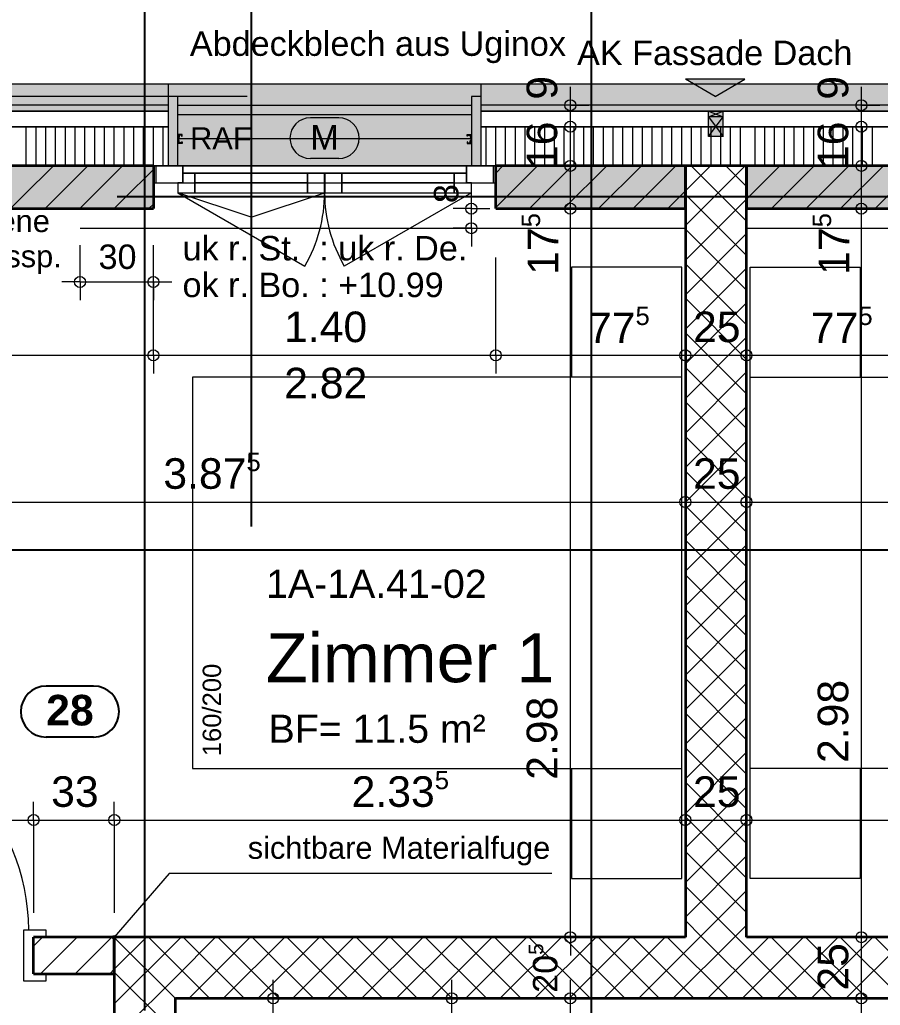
# Model space of a CAD drawing. Header units: metres. Extents: x 0.003 to 0.843, y 0.003 to 0.597.
# Drawn here: x 0.4214 to 0.4918, y 0.4143 to 0.495 of the extents above; entities that cross this region are included whole.
import ezdxf

# ---------------------------------------------------------------- set-up
doc = ezdxf.new("R2010")
doc.units = ezdxf.units.M
for name, pattern in [('AUSGEZOGEN', [0]), ('LINIE_17', [0.0005, 0, -0.0005]), ('LINIE_23', [0.0079, 0.004, -0.0013, 0, -0.0013, 0, -0.0013]), ('PHANTOM', [63.5, 31.75, -6.35, 6.35, -6.35, 6.35, -6.35]), ('PUNKT', [6.35, 0, -6.35]), ('RAND', [44.45, 12.7, -6.35, 12.7, -6.35, 0, -6.35]), ('STRICHPUNKT', [25.4, 12.7, -6.35, 0, -6.35]), ('VERDECKT', [9.525, 6.35, -3.175])]:
    doc.linetypes.add(name, pattern=pattern)
for name, color, linetype, lineweight in [('Allgemein', 7, 'AUSGEZOGEN', 18), ('Bauachsen grob', 7, 'RAND', 13), ('Daemmung', 7, 'AUSGEZOGEN', 18), ('Detailmasse', 7, 'AUSGEZOGEN', 13), ('Elektro Text', 2, 'AUSGEZOGEN', 18), ('Fenster', 7, 'AUSGEZOGEN', 18), ('Fuellflaeche tragende Wände MW', 7, 'AUSGEZOGEN', 13), ('Holz Fassadenverkleidung', 7, 'AUSGEZOGEN', 18), ('Holz Unterkonstruktion', 7, 'AUSGEZOGEN', 25), ('Holzgelaender', 7, 'AUSGEZOGEN', 25), ('Konstruktion oben', 7, 'VERDECKT', 13), ('Oeffnungsrichtung Fenster', 7, 'AUSGEZOGEN', 13), ('Raumbezeichnung', 7, 'AUSGEZOGEN', 18), ('Rolladen', 7, 'AUSGEZOGEN', 13), ('Schnittbegrenzung', 7, 'AUSGEZOGEN', 13), ('Spengler', 7, 'AUSGEZOGEN', 18), ('Text Koten', 7, 'AUSGEZOGEN', 25), ('Text Werkplan Ausfuehrung', 7, 'AUSGEZOGEN', 25), ('Tuerzarge', 7, 'AUSGEZOGEN', 13), ('Unterkonstruktion', 7, 'AUSGEZOGEN', 18), ('Vermassung Decke', 180, 'VERDECKT', 25), ('Vorhangbrett', 7, 'AUSGEZOGEN', 13), ('Wand Beton bewehrt', 7, 'AUSGEZOGEN', 35), ('Wand Mauerwerk tragend', 7, 'AUSGEZOGEN', 35), ('Werkplan- Ausfuehrungsmasse', 7, 'AUSGEZOGEN', 13)]:
    doc.layers.add(name, color=color, linetype=linetype, lineweight=lineweight)
doc.layers.add('Moebel', color=7, linetype='AUSGEZOGEN', lineweight=13, true_color=0xababab)
doc.styles.add('ARIAL', font='ARIAL.TTF')

msp = doc.modelspace()

# ---------------------------------------------------------------- hatches: boundary and pattern name
at = {"layer": 'Allgemein', "linetype": 'AUSGEZOGEN', "lineweight": 13}
for points in [[(0.43356, 0.486197), (0.43356, 0.482997), (0.43436, 0.482997), (0.43436, 0.486197), (0.43436, 0.486997), (0.43436, 0.487477), (0.43436, 0.487957), (0.43436, 0.488677), (0.43356, 0.488677), (0.43356, 0.487957), (0.43356, 0.487477), (0.43356, 0.486997)], [(0.45836, 0.486197), (0.45836, 0.482997), (0.45916, 0.482997), (0.45916, 0.486197), (0.45916, 0.486997), (0.45916, 0.487477), (0.45916, 0.487957), (0.45916, 0.488677), (0.45836, 0.488677), (0.45836, 0.487957), (0.45836, 0.487477), (0.45836, 0.486997)]]:
    msp.add_hatch(color=32, dxfattribs=at).paths.add_polyline_path(points)
h = msp.add_hatch(color=32, dxfattribs=at)
h.paths.add_polyline_path([(0.37316, 0.487477), (0.43356, 0.487477), (0.43356, 0.487957), (0.37316, 0.487957)])
h.paths.add_polyline_path([(0.31788, 0.487477), (0.34756, 0.487477), (0.34756, 0.487957), (0.31788, 0.487957)])
h.paths.add_polyline_path([(0.45916, 0.487477), (0.48086, 0.487477), (0.48086, 0.487957), (0.45916, 0.487957)])
h = msp.add_hatch(color=32, dxfattribs=at)
h.paths.add_polyline_path([(0.52316, 0.487477), (0.58356, 0.487477), (0.58356, 0.487957), (0.52316, 0.487957)])
h.paths.add_polyline_path([(0.48086, 0.487957), (0.48086, 0.487477), (0.49756, 0.487477), (0.49756, 0.487957)])
h.paths.add_polyline_path([(0.60916, 0.487477), (0.63932, 0.487477), (0.63932, 0.487957), (0.60916, 0.487957)])
at = {"layer": 'Fuellflaeche tragende Wände MW', "linetype": 'AUSGEZOGEN', "lineweight": 13, "true_color": 0xffe0e0}
for points in [[(0.37436, 0.482997), (0.37436, 0.479497), (0.43236, 0.479497), (0.43236, 0.482997)], [(0.46036, 0.482997), (0.46036, 0.479497), (0.47586, 0.479497), (0.47586, 0.482997)], [(0.48086, 0.479497), (0.49636, 0.479497), (0.49636, 0.482997), (0.48086, 0.482997)]]:
    msp.add_hatch(color=254, dxfattribs=at).paths.add_polyline_path(points)
at = {"layer": 'Holz Unterkonstruktion', "linetype": 'AUSGEZOGEN', "lineweight": 13}
for points in [[(0.47776, 0.486997), (0.47896, 0.486997), (0.47896, 0.487477), (0.47776, 0.487477)], [(0.47776, 0.485397), (0.47896, 0.485397), (0.47896, 0.486997), (0.47776, 0.486997)]]:
    msp.add_hatch(color=32, dxfattribs=at).paths.add_polyline_path(points)
at = {"layer": 'Holzgelaender', "linetype": 'AUSGEZOGEN', "lineweight": 13, "true_color": 0xf1f1f1}
msp.add_hatch(color=7, dxfattribs=at).paths.add_polyline_path([(0.43436, 0.487157), (0.45836, 0.487157), (0.45836, 0.487957), (0.43436, 0.487957)])
at = {"layer": 'Spengler', "linetype": 'AUSGEZOGEN', "lineweight": 13, "true_color": 0xfafafa}
for points in [[(0.43356, 0.489677), (0.37316, 0.489677), (0.37316, 0.487957), (0.43356, 0.487957)], [(0.45916, 0.489677), (0.43356, 0.489677), (0.43356, 0.488677), (0.43436, 0.488677), (0.43436, 0.482997), (0.45836, 0.482997), (0.45836, 0.488677), (0.45916, 0.488677)], [(0.49756, 0.489677), (0.45916, 0.489677), (0.45916, 0.487957), (0.49756, 0.487957)]]:
    msp.add_hatch(color=7, dxfattribs=at).paths.add_polyline_path(points)
at = {"layer": 'Text Werkplan Ausfuehrung', "linetype": 'AUSGEZOGEN', "lineweight": 13}
for points in [[(0.478305, 0.488677), (0.48073, 0.490077), (0.475881, 0.490077)], [(0.429273, 0.419799), (0.429046, 0.419995), (0.429013, 0.419925)], [(0.429273, 0.419799), (0.429013, 0.419925), (0.429209, 0.419756)], [(0.429209, 0.419756), (0.429013, 0.419925), (0.429019, 0.419849)], [(0.429209, 0.419756), (0.429019, 0.419849), (0.429132, 0.419751)], [(0.429132, 0.419751), (0.429019, 0.419849), (0.429062, 0.419784)], [(0.429307, 0.41987), (0.429111, 0.420038), (0.429046, 0.419995)], [(0.429307, 0.41987), (0.429046, 0.419995), (0.429273, 0.419799)], [(0.429301, 0.419946), (0.429188, 0.420044), (0.429111, 0.420038)], [(0.429301, 0.419946), (0.429111, 0.420038), (0.429307, 0.41987)], [(0.429188, 0.420044), (0.429301, 0.419946), (0.429258, 0.420011)]]:
    msp.add_hatch(color=7, dxfattribs=at).paths.add_polyline_path(points)

# ---------------------------------------------------------------- linework, layer by layer
at = {"layer": 'Allgemein', "color": 7, "linetype": 'AUSGEZOGEN', "lineweight": 13}
for p, q in [((0.43436, 0.488677), (0.43356, 0.488677)), ((0.43356, 0.488677), (0.43356, 0.487957)), ((0.43436, 0.487957), (0.43436, 0.488677)), ((0.45916, 0.488677), (0.45836, 0.488677)), ((0.45836, 0.488677), (0.45836, 0.487957)), ((0.45916, 0.487957), (0.45916, 0.488677)), ((0.43356, 0.487957), (0.37316, 0.487957)), ((0.43436, 0.487477), (0.43436, 0.487957)), ((0.45836, 0.487957), (0.45836, 0.487477)), ((0.48086, 0.487957), (0.45916, 0.487957)), ((0.49756, 0.487957), (0.48086, 0.487957)), ((0.37316, 0.487477), (0.43356, 0.487477)), ((0.43356, 0.487477), (0.43356, 0.486997)), ((0.43356, 0.486997), (0.43356, 0.486197)), ((0.43436, 0.486997), (0.43436, 0.487477)), ((0.43436, 0.486197), (0.43436, 0.486997)), ((0.45836, 0.487477), (0.45836, 0.486997)), ((0.45836, 0.486997), (0.45836, 0.486197)), ((0.45916, 0.486997), (0.45916, 0.487477)), ((0.45916, 0.487477), (0.48086, 0.487477)), ((0.45916, 0.486197), (0.45916, 0.486997)), ((0.48086, 0.487477), (0.49756, 0.487477)), ((0.43356, 0.486197), (0.43356, 0.482997)), ((0.43436, 0.482997), (0.43436, 0.486197)), ((0.45836, 0.486197), (0.45836, 0.482997)), ((0.45916, 0.482997), (0.45916, 0.486197)), ((0.43356, 0.482997), (0.43436, 0.482997)), ((0.45836, 0.482997), (0.45916, 0.482997))]:
    msp.add_line(p, q, dxfattribs=at)
at = {"layer": 'Bauachsen grob', "color": 32, "linetype": 'LINIE_23', "lineweight": 25, "true_color": 0xc36e14}
for p, q in [((0.43166, 0.013897), (0.43166, 0.581)), ((0.2294, 0.480497), (0.73132, 0.480497))]:
    msp.add_line(p, q, dxfattribs=at)
at = {"layer": 'Daemmung', "color": 7, "linetype": 'AUSGEZOGEN', "lineweight": 18}
for p, q in [((0.43356, 0.486197), (0.37316, 0.486197)), ((0.43356, 0.486197), (0.43356, 0.482997)), ((0.45916, 0.482997), (0.45916, 0.486197)), ((0.48086, 0.486197), (0.45916, 0.486197)), ((0.49756, 0.486197), (0.48086, 0.486197)), ((0.37436, 0.482997), (0.43236, 0.482997)), ((0.43236, 0.482997), (0.43356, 0.482997)), ((0.45916, 0.482997), (0.46036, 0.482997)), ((0.46036, 0.482997), (0.47586, 0.482997)), ((0.47586, 0.482997), (0.48086, 0.482997)), ((0.48086, 0.482997), (0.49636, 0.482997))]:
    msp.add_line(p, q, dxfattribs=at)
at = {"layer": 'Daemmung', "color": 7, "linetype": 'AUSGEZOGEN', "lineweight": 13}
for points in [[(0.42196, 0.482997), (0.42196, 0.482997), (0.42196, 0.482997), (0.42196, 0.486197), (0.42196, 0.486197)], [(0.42276, 0.482997), (0.42276, 0.482997), (0.42276, 0.482997), (0.42276, 0.486197), (0.42276, 0.486197)], [(0.42356, 0.482997), (0.42356, 0.482997), (0.42356, 0.482997), (0.42356, 0.486197), (0.42356, 0.486197)], [(0.42436, 0.482997), (0.42436, 0.482997), (0.42436, 0.482997), (0.42436, 0.486197), (0.42436, 0.486197)], [(0.42436, 0.482997), (0.42436, 0.482997), (0.42436, 0.482997), (0.42436, 0.486197), (0.42436, 0.486197)], [(0.42516, 0.482997), (0.42516, 0.482997), (0.42516, 0.482997), (0.42516, 0.486197), (0.42516, 0.486197)], [(0.42596, 0.482997), (0.42596, 0.482997), (0.42596, 0.482997), (0.42596, 0.486197), (0.42596, 0.486197)], [(0.42676, 0.482997), (0.42676, 0.482997), (0.42676, 0.482997), (0.42676, 0.486197), (0.42676, 0.486197)], [(0.42756, 0.482997), (0.42756, 0.482997), (0.42756, 0.482997), (0.42756, 0.486197), (0.42756, 0.486197)], [(0.42756, 0.482997), (0.42756, 0.482997), (0.42756, 0.482997), (0.42756, 0.486197), (0.42756, 0.486197)], [(0.42836, 0.482997), (0.42836, 0.482997), (0.42836, 0.482997), (0.42836, 0.486197), (0.42836, 0.486197)], [(0.42916, 0.482997), (0.42916, 0.482997), (0.42916, 0.482997), (0.42916, 0.486197), (0.42916, 0.486197)], [(0.42996, 0.482997), (0.42996, 0.482997), (0.42996, 0.482997), (0.42996, 0.486197), (0.42996, 0.486197)], [(0.43076, 0.482997), (0.43076, 0.482997), (0.43076, 0.482997), (0.43076, 0.486197), (0.43076, 0.486197)], [(0.43076, 0.482997), (0.43076, 0.482997), (0.43076, 0.482997), (0.43076, 0.486197), (0.43076, 0.486197)], [(0.43156, 0.482997), (0.43156, 0.482997), (0.43156, 0.482997), (0.43156, 0.486197), (0.43156, 0.486197)], [(0.43236, 0.482997), (0.43236, 0.482997), (0.43236, 0.482997), (0.43236, 0.486197), (0.43236, 0.486197)], [(0.43316, 0.482997), (0.43316, 0.482997), (0.43316, 0.482997), (0.43316, 0.486197), (0.43316, 0.486197)], [(0.45956, 0.482997), (0.45956, 0.486197), (0.45956, 0.486197)], [(0.45956, 0.482997), (0.45956, 0.486197), (0.45956, 0.486197)], [(0.46036, 0.482997), (0.46036, 0.486197), (0.46036, 0.486197)], [(0.46116, 0.482997), (0.46116, 0.486197), (0.46116, 0.486197)], [(0.46196, 0.482997), (0.46196, 0.486197), (0.46196, 0.486197)], [(0.46276, 0.482997), (0.46276, 0.486197), (0.46276, 0.486197)], [(0.46276, 0.482997), (0.46276, 0.486197), (0.46276, 0.486197)], [(0.46356, 0.482997), (0.46356, 0.486197), (0.46356, 0.486197)], [(0.46436, 0.482997), (0.46436, 0.486197), (0.46436, 0.486197)], [(0.46516, 0.482997), (0.46516, 0.486197), (0.46516, 0.486197)], [(0.46596, 0.482997), (0.46596, 0.486197), (0.46596, 0.486197)], [(0.46596, 0.482997), (0.46596, 0.486197), (0.46596, 0.486197)], [(0.46676, 0.482997), (0.46676, 0.486197), (0.46676, 0.486197)], [(0.46756, 0.482997), (0.46756, 0.486197), (0.46756, 0.486197)], [(0.46836, 0.482997), (0.46836, 0.486197), (0.46836, 0.486197)], [(0.46916, 0.482997), (0.46916, 0.486197), (0.46916, 0.486197)], [(0.46916, 0.482997), (0.46916, 0.486197), (0.46916, 0.486197)], [(0.46996, 0.482997), (0.46996, 0.486197), (0.46996, 0.486197)], [(0.47076, 0.482997), (0.47076, 0.486197), (0.47076, 0.486197)], [(0.47156, 0.482997), (0.47156, 0.486197), (0.47156, 0.486197)], [(0.47236, 0.482997), (0.47236, 0.486197), (0.47236, 0.486197)], [(0.47236, 0.482997), (0.47236, 0.486197), (0.47236, 0.486197)], [(0.47316, 0.482997), (0.47316, 0.486197), (0.47316, 0.486197)], [(0.47396, 0.482997), (0.47396, 0.486197), (0.47396, 0.486197)], [(0.47476, 0.482997), (0.47476, 0.486197), (0.47476, 0.486197)], [(0.47556, 0.482997), (0.47556, 0.486197), (0.47556, 0.486197)], [(0.47556, 0.482997), (0.47556, 0.486197), (0.47556, 0.486197)], [(0.47636, 0.482997), (0.47636, 0.486197), (0.47636, 0.486197)], [(0.47716, 0.482997), (0.47716, 0.486197), (0.47716, 0.486197)], [(0.47796, 0.482997), (0.47796, 0.486197), (0.47796, 0.486197)], [(0.47876, 0.482997), (0.47876, 0.486197), (0.47876, 0.486197)], [(0.47876, 0.482997), (0.47876, 0.486197), (0.47876, 0.486197)], [(0.47956, 0.482997), (0.47956, 0.486197), (0.47956, 0.486197)], [(0.48036, 0.482997), (0.48036, 0.486197), (0.48036, 0.486197)], [(0.48156, 0.482997), (0.48156, 0.482997), (0.48156, 0.482997), (0.48156, 0.482997), (0.48156, 0.482997), (0.48156, 0.486197), (0.48156, 0.486197)], [(0.48156, 0.482997), (0.48156, 0.482997), (0.48156, 0.482997), (0.48156, 0.482997), (0.48156, 0.482997), (0.48156, 0.486197), (0.48156, 0.486197)], [(0.48236, 0.482997), (0.48236, 0.482997), (0.48236, 0.482997), (0.48236, 0.482997), (0.48236, 0.482997), (0.48236, 0.486197), (0.48236, 0.486197)], [(0.48316, 0.482997), (0.48316, 0.482997), (0.48316, 0.482997), (0.48316, 0.482997), (0.48316, 0.482997), (0.48316, 0.486197), (0.48316, 0.486197)], [(0.48396, 0.482997), (0.48396, 0.482997), (0.48396, 0.482997), (0.48396, 0.482997), (0.48396, 0.482997), (0.48396, 0.486197), (0.48396, 0.486197)], [(0.48476, 0.482997), (0.48476, 0.482997), (0.48476, 0.482997), (0.48476, 0.482997), (0.48476, 0.482997), (0.48476, 0.486197), (0.48476, 0.486197)], [(0.48476, 0.482997), (0.48476, 0.482997), (0.48476, 0.482997), (0.48476, 0.482997), (0.48476, 0.482997), (0.48476, 0.486197), (0.48476, 0.486197)], [(0.48556, 0.482997), (0.48556, 0.482997), (0.48556, 0.482997), (0.48556, 0.482997), (0.48556, 0.482997), (0.48556, 0.486197), (0.48556, 0.486197)], [(0.48636, 0.482997), (0.48636, 0.482997), (0.48636, 0.482997), (0.48636, 0.482997), (0.48636, 0.482997), (0.48636, 0.486197), (0.48636, 0.486197)], [(0.48716, 0.482997), (0.48716, 0.482997), (0.48716, 0.482997), (0.48716, 0.482997), (0.48716, 0.482997), (0.48716, 0.486197), (0.48716, 0.486197)], [(0.48796, 0.482997), (0.48796, 0.482997), (0.48796, 0.482997), (0.48796, 0.482997), (0.48796, 0.482997), (0.48796, 0.486197), (0.48796, 0.486197)], [(0.48796, 0.482997), (0.48796, 0.482997), (0.48796, 0.482997), (0.48796, 0.482997), (0.48796, 0.482997), (0.48796, 0.486197), (0.48796, 0.486197)], [(0.48876, 0.482997), (0.48876, 0.482997), (0.48876, 0.482997), (0.48876, 0.482997), (0.48876, 0.482997), (0.48876, 0.486197), (0.48876, 0.486197)], [(0.48956, 0.482997), (0.48956, 0.482997), (0.48956, 0.482997), (0.48956, 0.482997), (0.48956, 0.482997), (0.48956, 0.486197), (0.48956, 0.486197)], [(0.49036, 0.482997), (0.49036, 0.482997), (0.49036, 0.482997), (0.49036, 0.482997), (0.49036, 0.482997), (0.49036, 0.486197), (0.49036, 0.486197)], [(0.49116, 0.482997), (0.49116, 0.482997), (0.49116, 0.482997), (0.49116, 0.482997), (0.49116, 0.482997), (0.49116, 0.486197), (0.49116, 0.486197)], [(0.49116, 0.482997), (0.49116, 0.482997), (0.49116, 0.482997), (0.49116, 0.482997), (0.49116, 0.482997), (0.49116, 0.486197), (0.49116, 0.486197)]]:
    msp.add_lwpolyline(points, dxfattribs=at)
at = {"layer": 'Detailmasse', "color": 240, "linetype": 'AUSGEZOGEN', "lineweight": 13}
for p, q in [((0.44216, 0.414897), (0.44216, 0.416397)), ((0.44216, 0.414897), (0.44066, 0.414897)), ((0.44216, 0.414897), (0.44366, 0.414897)), ((0.44216, 0.396697), (0.44216, 0.414897))]:
    msp.add_line(p, q, dxfattribs=at)
msp.add_circle((0.44216, 0.414897), 0.00045, dxfattribs=at)
at = {"layer": 'Elektro Text', "color": 40, "linetype": 'AUSGEZOGEN', "lineweight": 18}
for p, q in [((0.447521, 0.486931), (0.445193, 0.486931)), ((0.447521, 0.483597), (0.445193, 0.483597))]:
    msp.add_line(p, q, dxfattribs=at)
for centre, start, end in [((0.445193, 0.485264), 90, 270), ((0.447521, 0.485264), 270, 90)]:
    msp.add_arc(centre, 0.001667, start, end, dxfattribs=at)
at = {"layer": 'Fenster', "color": 7, "linetype": 'AUSGEZOGEN', "lineweight": 13}
for p, q in [((0.44495, 0.481597), (0.43576, 0.481597)), ((0.45696, 0.481597), (0.44777, 0.481597))]:
    msp.add_line(p, q, dxfattribs=at)
for points in [[(0.45916, 0.482997), (0.45916, 0.489677), (0.43356, 0.489677), (0.43356, 0.482997), (0.45916, 0.482997)], [(0.43476, 0.482997), (0.43256, 0.482997), (0.43256, 0.481597), (0.43476, 0.481597), (0.43476, 0.482997)], [(0.43476, 0.482397), (0.44635, 0.482397), (0.44635, 0.481597), (0.44637, 0.481597), (0.44637, 0.482397), (0.45796, 0.482397), (0.45796, 0.482997), (0.43476, 0.482997), (0.43476, 0.482397)], [(0.46016, 0.482997), (0.45796, 0.482997), (0.45796, 0.481597), (0.46016, 0.481597), (0.46016, 0.482997)], [(0.43576, 0.482397), (0.43476, 0.482397), (0.43476, 0.481597), (0.43436, 0.481597), (0.43436, 0.480797), (0.43576, 0.480797), (0.43576, 0.482397)], [(0.44495, 0.482397), (0.43576, 0.482397), (0.43576, 0.480797), (0.44495, 0.480797), (0.44495, 0.482397)], [(0.44635, 0.481597), (0.44635, 0.482397), (0.44495, 0.482397), (0.44495, 0.480797), (0.44635, 0.480797), (0.44635, 0.481597)], [(0.44777, 0.482397), (0.44637, 0.482397), (0.44637, 0.481597), (0.44637, 0.480797), (0.44777, 0.480797), (0.44777, 0.482397)], [(0.45696, 0.482397), (0.44777, 0.482397), (0.44777, 0.480797), (0.45696, 0.480797), (0.45696, 0.482397)], [(0.45836, 0.481597), (0.45796, 0.481597), (0.45796, 0.482397), (0.45696, 0.482397), (0.45696, 0.480797), (0.45836, 0.480797), (0.45836, 0.481597)]]:
    msp.add_lwpolyline(points, dxfattribs=at)
at = {"layer": 'Holz Fassadenverkleidung', "color": 7, "linetype": 'LINIE_17', "lineweight": 13}
msp.add_line((0.64004, 0.488677), (0.31668, 0.488677), dxfattribs=at)
at = {"layer": 'Holz Unterkonstruktion', "color": 7, "linetype": 'AUSGEZOGEN', "lineweight": 13}
for p, q in [((0.47896, 0.487477), (0.47776, 0.487477)), ((0.47776, 0.486997), (0.47776, 0.487477)), ((0.47776, 0.487477), (0.47896, 0.486997)), ((0.47776, 0.486997), (0.47896, 0.487477)), ((0.47896, 0.486997), (0.47776, 0.486997)), ((0.47776, 0.485397), (0.47776, 0.486997)), ((0.47776, 0.486997), (0.47896, 0.485397)), ((0.47776, 0.485397), (0.47896, 0.486997)), ((0.47896, 0.486997), (0.47776, 0.486997)), ((0.47896, 0.486997), (0.47896, 0.487477)), ((0.47896, 0.485397), (0.47896, 0.486997)), ((0.47896, 0.485397), (0.47776, 0.485397))]:
    msp.add_line(p, q, dxfattribs=at)
at = {"layer": 'Holzgelaender', "color": 7, "linetype": 'AUSGEZOGEN', "lineweight": 13}
for p, q in [((0.43436, 0.487957), (0.45836, 0.487957)), ((0.43436, 0.487157), (0.43436, 0.487957)), ((0.45836, 0.487957), (0.45836, 0.487157)), ((0.45836, 0.487157), (0.43436, 0.487157))]:
    msp.add_line(p, q, dxfattribs=at)
at = {"layer": 'Konstruktion oben', "color": 7, "linetype": 'PUNKT', "lineweight": 18}
msp.add_line((0.31668, 0.488677), (0.64004, 0.488677), dxfattribs=at)
at = {"layer": 'Moebel', "color": 253, "linetype": 'AUSGEZOGEN', "lineweight": 13, "true_color": 0xababab}
for p, q in [((0.47556, 0.474697), (0.46656, 0.474697)), ((0.46656, 0.474697), (0.46656, 0.465697)), ((0.47556, 0.465697), (0.47556, 0.474697)), ((0.48116, 0.465697), (0.48116, 0.474697)), ((0.48116, 0.474697), (0.49016, 0.474697)), ((0.49016, 0.474697), (0.49016, 0.465697)), ((0.47556, 0.465697), (0.43556, 0.465697)), ((0.43556, 0.465697), (0.43556, 0.433697)), ((0.47556, 0.433697), (0.47556, 0.465697)), ((0.48116, 0.465697), (0.52116, 0.465697)), ((0.48116, 0.433697), (0.48116, 0.465697)), ((0.43556, 0.433697), (0.47556, 0.433697)), ((0.46656, 0.433697), (0.46656, 0.424697)), ((0.47556, 0.424697), (0.47556, 0.433697)), ((0.48116, 0.424697), (0.48116, 0.433697)), ((0.52116, 0.433697), (0.48116, 0.433697)), ((0.49016, 0.433697), (0.49016, 0.424697)), ((0.46656, 0.424697), (0.47556, 0.424697)), ((0.49016, 0.424697), (0.48116, 0.424697))]:
    msp.add_line(p, q, dxfattribs=at)
at = {"layer": 'Oeffnungsrichtung Fenster', "color": 7, "linetype": 'AUSGEZOGEN', "lineweight": 13}
for p, q in [((0.43436, 0.480797), (0.444752, 0.474797)), ((0.440355, 0.478797), (0.43436, 0.480797)), ((0.440355, 0.478797), (0.44635, 0.480797)), ((0.45836, 0.480797), (0.447968, 0.474797))]:
    msp.add_line(p, q, dxfattribs=at)
for centre, start, end in [((0.43436, 0.480797), 330, 0), ((0.45836, 0.480797), 180, 210)]:
    msp.add_arc(centre, 0.012, start, end, dxfattribs=at)
at = {"layer": 'Rolladen', "color": 7, "linetype": 'AUSGEZOGEN', "lineweight": 13}
for p, q in [((0.43443, 0.485377), (0.43436, 0.485307)), ((0.43437, 0.485517), (0.43437, 0.485557)), ((0.43471, 0.485557), (0.43437, 0.485557)), ((0.43443, 0.485517), (0.43437, 0.485517)), ((0.43443, 0.485517), (0.43443, 0.485377)), ((0.43447, 0.485517), (0.43447, 0.485361)), ((0.43467, 0.485517), (0.43447, 0.485517)), ((0.43467, 0.485517), (0.43467, 0.485437)), ((0.43467, 0.485437), (0.43471, 0.485437)), ((0.43471, 0.485437), (0.43471, 0.485557)), ((0.45801, 0.485437), (0.45801, 0.485557)), ((0.45801, 0.485557), (0.45835, 0.485557)), ((0.45805, 0.485437), (0.45801, 0.485437)), ((0.45805, 0.485517), (0.45825, 0.485517)), ((0.45805, 0.485517), (0.45805, 0.485437)), ((0.45825, 0.485517), (0.45825, 0.485361)), ((0.45829, 0.485517), (0.45835, 0.485517)), ((0.45829, 0.485517), (0.45829, 0.485377)), ((0.45829, 0.485377), (0.45836, 0.485307)), ((0.45835, 0.485517), (0.45835, 0.485557)), ((0.43436, 0.485087), (0.43436, 0.485307)), ((0.43436, 0.485147), (0.43436, 0.485247)), ((0.43436, 0.485137), (0.43436, 0.485147)), ((0.43443, 0.485017), (0.43436, 0.485087)), ((0.43443, 0.484877), (0.43437, 0.484877)), ((0.43437, 0.484837), (0.43437, 0.484877)), ((0.43471, 0.484837), (0.43437, 0.484837)), ((0.43447, 0.485361), (0.4344, 0.485291)), ((0.4344, 0.485291), (0.4344, 0.485104)), ((0.43447, 0.485034), (0.4344, 0.485104)), ((0.43443, 0.484877), (0.43443, 0.485017)), ((0.43447, 0.484877), (0.43447, 0.485034)), ((0.43467, 0.484877), (0.43447, 0.484877)), ((0.43467, 0.484957), (0.43471, 0.484957)), ((0.43467, 0.484877), (0.43467, 0.484957)), ((0.43471, 0.484957), (0.43471, 0.484837)), ((0.45801, 0.484957), (0.45801, 0.484837)), ((0.45805, 0.484957), (0.45801, 0.484957)), ((0.45801, 0.484837), (0.45835, 0.484837)), ((0.45805, 0.484877), (0.45805, 0.484957)), ((0.45805, 0.484877), (0.45825, 0.484877)), ((0.45825, 0.485361), (0.45832, 0.485291)), ((0.45825, 0.485034), (0.45832, 0.485104)), ((0.45825, 0.484877), (0.45825, 0.485034)), ((0.45829, 0.485017), (0.45836, 0.485087)), ((0.45829, 0.484877), (0.45829, 0.485017)), ((0.45829, 0.484877), (0.45835, 0.484877)), ((0.45832, 0.485291), (0.45832, 0.485104)), ((0.45835, 0.484837), (0.45835, 0.484877)), ((0.45836, 0.485087), (0.45836, 0.485307)), ((0.45836, 0.485147), (0.45836, 0.485247)), ((0.45836, 0.485137), (0.45836, 0.485147))]:
    msp.add_line(p, q, dxfattribs=at)
at = {"layer": 'Rolladen', "color": 7, "linetype": 'PHANTOM', "lineweight": 13}
msp.add_line((0.45836, 0.485197), (0.43436, 0.485197), dxfattribs=at)
at = {"layer": 'Schnittbegrenzung', "color": 27, "linetype": 'STRICHPUNKT', "lineweight": 25, "true_color": 0x825028}
msp.add_line((0.44036, 0.5846), (0.44036, 0.453497), dxfattribs=at)
at = {"layer": 'Schnittbegrenzung', "color": 14, "linetype": 'STRICHPUNKT', "lineweight": 25, "true_color": 0xb20000}
for p, q in [((0.46816, 0.5846), (0.46816, 0.256097)), ((0.2258, 0.451597), (0.73436, 0.451597))]:
    msp.add_line(p, q, dxfattribs=at)
at = {"layer": 'Spengler', "color": 7, "linetype": 'AUSGEZOGEN', "lineweight": 13}
for p, q in [((0.43356, 0.489677), (0.37316, 0.489677)), ((0.49756, 0.489677), (0.45916, 0.489677))]:
    msp.add_line(p, q, dxfattribs=at)
at = {"layer": 'Text Werkplan Ausfuehrung', "color": 7, "linetype": 'AUSGEZOGEN', "lineweight": 13}
for p, q in [((0.478305, 0.488677), (0.475881, 0.490077)), ((0.48073, 0.490077), (0.475881, 0.490077)), ((0.478305, 0.488677), (0.48073, 0.490077)), ((0.43366, 0.425105), (0.42916, 0.419897)), ((0.464945, 0.425105), (0.43366, 0.425105)), ((0.429046, 0.419995), (0.429046, 0.419995)), ((0.429062, 0.419784), (0.429062, 0.419784)), ((0.429258, 0.420011), (0.429258, 0.420011)), ((0.429273, 0.419799), (0.429273, 0.419799))]:
    msp.add_line(p, q, dxfattribs=at)
at = {"layer": 'Text Werkplan Ausfuehrung', "color": 240, "linetype": 'AUSGEZOGEN', "lineweight": 25}
for p, q in [((0.427474, 0.440434), (0.423589, 0.440434)), ((0.427474, 0.436268), (0.423589, 0.436268))]:
    msp.add_line(p, q, dxfattribs=at)
at = {"layer": 'Text Werkplan Ausfuehrung', "color": 7, "linetype": 'AUSGEZOGEN', "lineweight": 13}
msp.add_circle((0.42916, 0.419897), 0.00015, dxfattribs=at)
at = {"layer": 'Text Werkplan Ausfuehrung', "color": 240, "linetype": 'AUSGEZOGEN', "lineweight": 25}
for centre, start, end in [((0.423589, 0.438351), 90, 270), ((0.427474, 0.438351), 270, 90)]:
    msp.add_arc(centre, 0.002083, start, end, dxfattribs=at)
at = {"layer": 'Tuerzarge', "color": 7, "linetype": 'AUSGEZOGEN', "lineweight": 13}
msp.add_lwpolyline([(0.42176, 0.418397), (0.42176, 0.420497), (0.42356, 0.420497), (0.42356, 0.419897), (0.42256, 0.419897), (0.42256, 0.416897), (0.42356, 0.416897), (0.42356, 0.416297), (0.42176, 0.416297), (0.42176, 0.418397)], dxfattribs=at)
msp.add_arc((0.40536, 0.420497), 0.0168, 0, 90, dxfattribs=at)
at = {"layer": 'Unterkonstruktion', "color": 7, "linetype": 'AUSGEZOGEN', "lineweight": 13}
for p, q in [((0.43356, 0.487477), (0.37316, 0.487477)), ((0.43356, 0.487477), (0.43356, 0.486997)), ((0.43356, 0.486997), (0.43356, 0.486197)), ((0.45916, 0.486997), (0.45916, 0.487477)), ((0.48086, 0.487477), (0.45916, 0.487477)), ((0.45916, 0.486197), (0.45916, 0.486997)), ((0.49756, 0.487477), (0.48086, 0.487477)), ((0.37316, 0.486197), (0.43356, 0.486197)), ((0.45916, 0.486197), (0.48086, 0.486197)), ((0.48086, 0.486197), (0.49756, 0.486197))]:
    msp.add_line(p, q, dxfattribs=at)
at = {"layer": 'Vermassung Decke', "color": 92, "linetype": 'AUSGEZOGEN', "lineweight": 13, "true_color": 0x00c600}
for p, q in [((0.45676, 0.414897), (0.45676, 0.416397)), ((0.46646, 0.414897), (0.46646, 0.416397)), ((0.45676, 0.414897), (0.45526, 0.414897)), ((0.45676, 0.414897), (0.45826, 0.414897)), ((0.45676, 0.414897), (0.45676, 0.414897)), ((0.45676, 0.396697), (0.45676, 0.414897)), ((0.46646, 0.414897), (0.46496, 0.414897)), ((0.46646, 0.414897), (0.46796, 0.414897)), ((0.46646, 0.414897), (0.46646, 0.414897)), ((0.46646, 0.410797), (0.46646, 0.414897))]:
    msp.add_line(p, q, dxfattribs=at)
for centre in [(0.45676, 0.414897), (0.46646, 0.414897)]:
    msp.add_circle(centre, 0.00045, dxfattribs=at)
at = {"layer": 'Vorhangbrett', "color": 191, "linetype": 'AUSGEZOGEN', "lineweight": 13, "true_color": 0xbe96ea}
for p, q in [((0.45836, 0.479497), (0.45836, 0.480997)), ((0.45836, 0.479497), (0.45686, 0.479497)), ((0.45836, 0.479497), (0.45986, 0.479497)), ((0.45836, 0.477897), (0.45836, 0.479497)), ((0.45836, 0.477897), (0.45686, 0.477897)), ((0.45836, 0.477897), (0.45986, 0.477897)), ((0.45836, 0.477897), (0.45836, 0.476397)), ((0.42636, 0.473497), (0.42636, 0.476497)), ((0.43236, 0.473497), (0.43236, 0.476497)), ((0.42636, 0.473497), (0.42636, 0.474997)), ((0.43236, 0.473497), (0.43236, 0.474997)), ((0.42636, 0.473497), (0.42486, 0.473497)), ((0.42636, 0.473497), (0.42636, 0.471997)), ((0.42636, 0.473497), (0.43236, 0.473497)), ((0.43236, 0.473497), (0.43236, 0.471997)), ((0.43236, 0.473497), (0.43386, 0.473497))]:
    msp.add_line(p, q, dxfattribs=at)
at = {"layer": 'Vorhangbrett', "color": 191, "linetype": 'PUNKT', "lineweight": 13, "true_color": 0xbe96ea}
for p, q in [((0.42636, 0.477897), (0.47586, 0.477897)), ((0.48086, 0.477897), (0.53036, 0.477897))]:
    msp.add_line(p, q, dxfattribs=at)
at = {"layer": 'Vorhangbrett', "color": 191, "linetype": 'AUSGEZOGEN', "lineweight": 13, "true_color": 0xbe96ea}
for centre in [(0.45836, 0.479497), (0.45836, 0.477897), (0.42636, 0.473497), (0.43236, 0.473497)]:
    msp.add_circle(centre, 0.00045, dxfattribs=at)
at = {"layer": 'Wand Beton bewehrt', "color": 7, "linetype": 'AUSGEZOGEN', "lineweight": 35}
for p, q in [((0.47586, 0.482997), (0.47586, 0.479497)), ((0.48086, 0.482997), (0.47586, 0.482997)), ((0.48086, 0.479497), (0.48086, 0.482997)), ((0.47586, 0.479497), (0.47586, 0.419897)), ((0.48086, 0.419897), (0.48086, 0.479497)), ((0.42916, 0.419897), (0.42916, 0.416897)), ((0.43416, 0.419897), (0.42916, 0.419897)), ((0.47586, 0.419897), (0.43416, 0.419897)), ((0.52256, 0.419897), (0.48086, 0.419897)), ((0.42916, 0.416897), (0.42916, 0.412497)), ((0.43416, 0.412497), (0.43416, 0.414897)), ((0.43416, 0.414897), (0.52256, 0.414897))]:
    msp.add_line(p, q, dxfattribs=at)
at = {"layer": 'Wand Beton bewehrt', "color": 7, "linetype": 'AUSGEZOGEN', "lineweight": 13}
for p, q in [((0.47586, 0.478111), (0.480746, 0.482997)), ((0.47586, 0.48094), (0.477918, 0.482997)), ((0.47634, 0.482997), (0.48086, 0.478477)), ((0.479168, 0.482997), (0.48086, 0.481305)), ((0.47586, 0.480649), (0.48086, 0.475649)), ((0.47586, 0.475283), (0.48086, 0.480283)), ((0.47586, 0.47782), (0.48086, 0.47282)), ((0.47586, 0.472454), (0.48086, 0.477454)), ((0.47586, 0.474992), (0.48086, 0.469992)), ((0.47586, 0.469626), (0.48086, 0.474626)), ((0.47586, 0.472163), (0.48086, 0.467163)), ((0.47586, 0.466798), (0.48086, 0.471798)), ((0.47586, 0.469335), (0.48086, 0.464335)), ((0.47586, 0.463969), (0.48086, 0.468969)), ((0.47586, 0.466506), (0.48086, 0.461506)), ((0.47586, 0.461141), (0.48086, 0.466141)), ((0.47586, 0.463678), (0.48086, 0.458678)), ((0.47586, 0.458312), (0.48086, 0.463312)), ((0.47586, 0.46085), (0.48086, 0.45585)), ((0.47586, 0.455484), (0.48086, 0.460484)), ((0.47586, 0.458021), (0.48086, 0.453021)), ((0.47586, 0.452655), (0.48086, 0.457655)), ((0.47586, 0.455193), (0.48086, 0.450193)), ((0.47586, 0.449827), (0.48086, 0.454827)), ((0.47586, 0.452364), (0.48086, 0.447364)), ((0.47586, 0.446999), (0.48086, 0.451999)), ((0.47586, 0.449536), (0.48086, 0.444536)), ((0.47586, 0.44417), (0.48086, 0.44917)), ((0.47586, 0.446707), (0.48086, 0.441707)), ((0.47586, 0.441342), (0.48086, 0.446342)), ((0.47586, 0.443879), (0.48086, 0.438879)), ((0.47586, 0.438513), (0.48086, 0.443513)), ((0.47586, 0.441051), (0.48086, 0.436051)), ((0.47586, 0.435685), (0.48086, 0.440685)), ((0.47586, 0.438222), (0.48086, 0.433222)), ((0.47586, 0.432856), (0.48086, 0.437856)), ((0.47586, 0.435394), (0.48086, 0.430394)), ((0.47586, 0.430028), (0.48086, 0.435028)), ((0.47586, 0.432565), (0.48086, 0.427565)), ((0.47586, 0.4272), (0.48086, 0.4322)), ((0.47586, 0.429737), (0.48086, 0.424737)), ((0.47586, 0.424371), (0.48086, 0.429371)), ((0.47586, 0.426908), (0.48086, 0.421908)), ((0.47586, 0.421543), (0.48086, 0.426543)), ((0.47586, 0.42408), (0.480043, 0.419897)), ((0.477043, 0.419897), (0.48086, 0.423714)), ((0.47586, 0.421252), (0.477214, 0.419897)), ((0.479871, 0.419897), (0.48086, 0.420886)), ((0.431959, 0.419897), (0.43416, 0.417697)), ((0.43416, 0.419441), (0.434617, 0.419897)), ((0.43416, 0.416612), (0.437445, 0.419897)), ((0.439788, 0.414897), (0.434788, 0.419897)), ((0.435273, 0.414897), (0.440273, 0.419897)), ((0.442616, 0.414897), (0.437616, 0.419897)), ((0.438102, 0.414897), (0.443102, 0.419897)), ((0.445445, 0.414897), (0.440445, 0.419897)), ((0.44093, 0.414897), (0.44593, 0.419897)), ((0.448273, 0.414897), (0.443273, 0.419897)), ((0.443759, 0.414897), (0.448759, 0.419897)), ((0.451102, 0.414897), (0.446102, 0.419897)), ((0.446587, 0.414897), (0.451587, 0.419897)), ((0.45393, 0.414897), (0.44893, 0.419897)), ((0.449416, 0.414897), (0.454416, 0.419897)), ((0.456758, 0.414897), (0.451758, 0.419897)), ((0.452244, 0.414897), (0.457244, 0.419897)), ((0.459587, 0.414897), (0.454587, 0.419897)), ((0.455072, 0.414897), (0.460072, 0.419897)), ((0.462415, 0.414897), (0.457415, 0.419897)), ((0.457901, 0.414897), (0.462901, 0.419897)), ((0.465244, 0.414897), (0.460244, 0.419897)), ((0.460729, 0.414897), (0.465729, 0.419897)), ((0.468072, 0.414897), (0.463072, 0.419897)), ((0.463558, 0.414897), (0.468558, 0.419897)), ((0.470901, 0.414897), (0.465901, 0.419897)), ((0.466386, 0.414897), (0.471386, 0.419897)), ((0.473729, 0.414897), (0.468729, 0.419897)), ((0.469215, 0.414897), (0.474215, 0.419897)), ((0.476557, 0.414897), (0.471557, 0.419897)), ((0.472043, 0.414897), (0.477043, 0.419897)), ((0.479386, 0.414897), (0.474386, 0.419897)), ((0.474871, 0.414897), (0.479871, 0.419897)), ((0.482214, 0.414897), (0.477214, 0.419897)), ((0.4777, 0.414897), (0.4827, 0.419897)), ((0.485043, 0.414897), (0.480043, 0.419897)), ((0.480528, 0.414897), (0.485528, 0.419897)), ((0.487871, 0.414897), (0.482871, 0.419897)), ((0.483357, 0.414897), (0.488357, 0.419897)), ((0.490699, 0.414897), (0.485699, 0.419897)), ((0.486185, 0.414897), (0.491185, 0.419897)), ((0.493528, 0.414897), (0.488528, 0.419897)), ((0.489014, 0.414897), (0.494014, 0.419897)), ((0.496356, 0.414897), (0.491356, 0.419897)), ((0.436959, 0.414897), (0.43416, 0.417697)), ((0.430045, 0.412497), (0.43416, 0.416612))]:
    msp.add_line(p, q, dxfattribs=at)
for points in [[(0.42916, 0.417269), (0.42916, 0.417269), (0.431788, 0.419897)], [(0.42916, 0.419868), (0.42916, 0.419868), (0.43416, 0.414868)], [(0.42916, 0.414441), (0.42916, 0.414441), (0.43416, 0.419441)], [(0.42916, 0.41704), (0.42916, 0.41704), (0.433703, 0.412497)]]:
    msp.add_lwpolyline(points, dxfattribs=at)
at = {"layer": 'Wand Mauerwerk tragend', "color": 7, "linetype": 'AUSGEZOGEN', "lineweight": 35}
for p, q in [((0.43236, 0.482997), (0.37436, 0.482997)), ((0.43236, 0.482997), (0.43236, 0.481597)), ((0.46036, 0.481597), (0.46036, 0.482997)), ((0.47586, 0.482997), (0.46036, 0.482997)), ((0.47586, 0.479497), (0.47586, 0.482997)), ((0.49636, 0.482997), (0.48086, 0.482997)), ((0.48086, 0.482997), (0.48086, 0.479497)), ((0.43236, 0.481597), (0.43236, 0.479497)), ((0.46036, 0.479497), (0.46036, 0.481597)), ((0.39836, 0.479497), (0.43236, 0.479497)), ((0.46036, 0.479497), (0.47586, 0.479497)), ((0.48086, 0.479497), (0.49636, 0.479497)), ((0.42256, 0.416897), (0.42256, 0.419897)), ((0.42916, 0.419897), (0.42256, 0.419897)), ((0.42916, 0.416897), (0.42916, 0.419897)), ((0.42256, 0.416897), (0.42916, 0.416897))]:
    msp.add_line(p, q, dxfattribs=at)
at = {"layer": 'Wand Mauerwerk tragend', "color": 180, "linetype": 'PUNKT', "lineweight": 18}
for p, q in [((0.43356, 0.482997), (0.43236, 0.482997)), ((0.43236, 0.482997), (0.43236, 0.481597)), ((0.43436, 0.482997), (0.43356, 0.482997)), ((0.45836, 0.482997), (0.43436, 0.482997)), ((0.45916, 0.482997), (0.45836, 0.482997)), ((0.46036, 0.482997), (0.45916, 0.482997)), ((0.46036, 0.481597), (0.46036, 0.482997)), ((0.43236, 0.481597), (0.46036, 0.481597))]:
    msp.add_line(p, q, dxfattribs=at)
at = {"layer": 'Wand Mauerwerk tragend', "color": 7, "linetype": 'AUSGEZOGEN', "lineweight": 13}
for p, q in [((0.46036, 0.479582), (0.463775, 0.482997)), ((0.46036, 0.48241), (0.460947, 0.482997)), ((0.463104, 0.479497), (0.466604, 0.482997)), ((0.465932, 0.479497), (0.469432, 0.482997)), ((0.468761, 0.479497), (0.472261, 0.482997)), ((0.471589, 0.479497), (0.475089, 0.482997)), ((0.48086, 0.480283), (0.483574, 0.482997)), ((0.482903, 0.479497), (0.486403, 0.482997)), ((0.485731, 0.479497), (0.489231, 0.482997)), ((0.48856, 0.479497), (0.49206, 0.482997)), ((0.491388, 0.479497), (0.494888, 0.482997)), ((0.474418, 0.479497), (0.47586, 0.48094)), ((0.428788, 0.416897), (0.42916, 0.417269))]:
    msp.add_line(p, q, dxfattribs=at)
for points in [[(0.420678, 0.479497), (0.420678, 0.479497), (0.421684, 0.480504), (0.421684, 0.480504), (0.424178, 0.482997)], [(0.423506, 0.479497), (0.423506, 0.479497), (0.424441, 0.480432), (0.424441, 0.480432), (0.427006, 0.482997)], [(0.426334, 0.479497), (0.426334, 0.479497), (0.427197, 0.48036), (0.427197, 0.48036), (0.429834, 0.482997)], [(0.429163, 0.479497), (0.429163, 0.479497), (0.429954, 0.480289), (0.429954, 0.480289), (0.43236, 0.482695)], [(0.431991, 0.479497), (0.431991, 0.479497), (0.43236, 0.479866)], [(0.42256, 0.419154), (0.423303, 0.419897), (0.423303, 0.419897)], [(0.423131, 0.416897), (0.426131, 0.419897), (0.426131, 0.419897)], [(0.42596, 0.416897), (0.42896, 0.419897), (0.42896, 0.419897)]]:
    msp.add_lwpolyline(points, dxfattribs=at)
at = {"layer": 'Werkplan- Ausfuehrungsmasse', "color": 7, "linetype": 'AUSGEZOGEN', "lineweight": 13}
for p, q in [((0.46646, 0.487957), (0.46646, 0.489457)), ((0.49026, 0.487957), (0.49026, 0.489457)), ((0.46646, 0.487957), (0.46496, 0.487957)), ((0.46646, 0.487957), (0.46796, 0.487957)), ((0.46646, 0.486197), (0.46646, 0.487957)), ((0.49026, 0.487957), (0.48876, 0.487957)), ((0.49026, 0.487957), (0.49176, 0.487957)), ((0.49026, 0.487957), (0.49026, 0.487957)), ((0.49026, 0.486197), (0.49026, 0.487957)), ((0.46646, 0.486197), (0.46496, 0.486197)), ((0.46646, 0.486197), (0.46796, 0.486197)), ((0.46646, 0.482997), (0.46646, 0.486197)), ((0.49026, 0.486197), (0.48876, 0.486197)), ((0.49026, 0.486197), (0.49176, 0.486197)), ((0.49026, 0.486197), (0.49026, 0.486197)), ((0.49026, 0.482997), (0.49026, 0.486197)), ((0.46646, 0.482997), (0.46496, 0.482997)), ((0.46646, 0.482997), (0.46796, 0.482997)), ((0.46646, 0.479497), (0.46646, 0.482997)), ((0.49026, 0.482997), (0.48876, 0.482997)), ((0.49026, 0.482997), (0.49176, 0.482997)), ((0.49026, 0.482997), (0.49026, 0.482997)), ((0.49026, 0.479497), (0.49026, 0.482997)), ((0.46646, 0.479497), (0.46496, 0.479497)), ((0.46646, 0.479497), (0.46796, 0.479497)), ((0.46646, 0.419897), (0.46646, 0.479497)), ((0.49026, 0.479497), (0.48876, 0.479497)), ((0.49026, 0.479497), (0.49176, 0.479497)), ((0.49026, 0.479497), (0.49026, 0.479497)), ((0.49026, 0.419897), (0.49026, 0.479497)), ((0.43236, 0.467497), (0.43236, 0.468997)), ((0.46036, 0.467497), (0.46036, 0.468997)), ((0.47586, 0.467497), (0.47586, 0.468997)), ((0.48086, 0.467497), (0.48086, 0.468997)), ((0.39836, 0.467497), (0.43236, 0.467497)), ((0.43236, 0.467497), (0.43236, 0.465997)), ((0.43236, 0.467497), (0.46036, 0.467497)), ((0.46036, 0.467497), (0.46036, 0.465997)), ((0.46036, 0.467497), (0.47586, 0.467497)), ((0.47586, 0.467497), (0.47586, 0.465997)), ((0.47586, 0.467497), (0.47586, 0.467497)), ((0.47586, 0.467497), (0.48086, 0.467497)), ((0.48086, 0.467497), (0.48086, 0.465997)), ((0.48086, 0.467497), (0.48086, 0.467497)), ((0.48086, 0.467497), (0.49636, 0.467497)), ((0.47586, 0.455497), (0.47586, 0.456997)), ((0.48086, 0.455497), (0.48086, 0.456997)), ((0.39836, 0.455497), (0.47586, 0.455497)), ((0.47586, 0.455497), (0.47586, 0.453997)), ((0.47586, 0.455497), (0.47586, 0.455497)), ((0.47586, 0.455497), (0.48086, 0.455497)), ((0.48086, 0.455497), (0.48086, 0.453997)), ((0.48086, 0.455497), (0.48086, 0.455497)), ((0.48086, 0.455497), (0.55836, 0.455497)), ((0.42256, 0.429479), (0.42256, 0.430979)), ((0.42916, 0.429479), (0.42916, 0.430979)), ((0.47586, 0.429479), (0.47586, 0.430979)), ((0.48086, 0.429479), (0.48086, 0.430979)), ((0.40496, 0.429479), (0.42256, 0.429479)), ((0.42256, 0.429479), (0.42256, 0.427979)), ((0.42256, 0.429479), (0.42916, 0.429479)), ((0.42916, 0.429479), (0.42916, 0.427979)), ((0.42916, 0.429479), (0.47586, 0.429479)), ((0.47586, 0.429479), (0.47586, 0.427979)), ((0.47586, 0.429479), (0.47586, 0.429479)), ((0.47586, 0.429479), (0.48086, 0.429479)), ((0.48086, 0.429479), (0.48086, 0.427979)), ((0.48086, 0.429479), (0.48086, 0.429479)), ((0.48086, 0.429479), (0.52756, 0.429479)), ((0.46646, 0.419897), (0.46496, 0.419897)), ((0.46646, 0.419897), (0.46796, 0.419897)), ((0.46646, 0.419897), (0.46646, 0.418397)), ((0.49026, 0.419897), (0.48876, 0.419897)), ((0.49026, 0.419897), (0.49176, 0.419897)), ((0.49026, 0.419897), (0.49026, 0.419897)), ((0.49026, 0.414897), (0.49026, 0.419897)), ((0.49026, 0.414897), (0.48876, 0.414897)), ((0.49026, 0.414897), (0.49176, 0.414897)), ((0.49026, 0.414897), (0.49026, 0.414897)), ((0.49026, 0.386297), (0.49026, 0.414897))]:
    msp.add_line(p, q, dxfattribs=at)
for points in [[(0.43236, 0.467497), (0.43236, 0.468122), (0.43236, 0.468122), (0.43236, 0.468122), (0.43236, 0.468122), (0.43236, 0.468122), (0.43236, 0.468122), (0.43236, 0.468122), (0.43236, 0.468122), (0.43236, 0.468122), (0.43236, 0.468122), (0.43236, 0.468122), (0.43236, 0.468122), (0.43236, 0.468122), (0.43236, 0.468122), (0.43236, 0.468122), (0.43236, 0.468122), (0.43236, 0.468122), (0.43236, 0.468122), (0.43236, 0.468179), (0.43236, 0.468179), (0.43236, 0.468181), (0.43236, 0.468181), (0.43236, 0.468225), (0.43236, 0.468225), (0.43236, 0.468238), (0.43236, 0.468238), (0.43236, 0.475497)], [(0.46036, 0.467497), (0.46036, 0.468122), (0.46036, 0.468122), (0.46036, 0.468122), (0.46036, 0.468122), (0.46036, 0.468122), (0.46036, 0.468122), (0.46036, 0.468122), (0.46036, 0.468122), (0.46036, 0.468122), (0.46036, 0.468122), (0.46036, 0.468122), (0.46036, 0.468122), (0.46036, 0.468122), (0.46036, 0.468122), (0.46036, 0.468122), (0.46036, 0.468122), (0.46036, 0.468193), (0.46036, 0.468193), (0.46036, 0.468195), (0.46036, 0.468195), (0.46036, 0.46825), (0.46036, 0.46825), (0.46036, 0.468265), (0.46036, 0.468265), (0.46036, 0.475497)], [(0.42256, 0.429479), (0.42256, 0.427969), (0.42256, 0.427969), (0.42256, 0.421897)], [(0.42916, 0.429479), (0.42916, 0.427835), (0.42916, 0.427835), (0.42916, 0.421897)]]:
    msp.add_lwpolyline(points, dxfattribs=at)
for centre in [(0.46646, 0.487957), (0.49026, 0.487957), (0.46646, 0.486197), (0.49026, 0.486197), (0.46646, 0.482997), (0.49026, 0.482997), (0.46646, 0.479497), (0.49026, 0.479497), (0.43236, 0.467497), (0.46036, 0.467497), (0.47586, 0.467497), (0.48086, 0.467497), (0.47586, 0.455497), (0.48086, 0.455497), (0.42256, 0.429479), (0.42916, 0.429479), (0.47586, 0.429479), (0.48086, 0.429479), (0.46646, 0.419897), (0.49026, 0.419897), (0.49026, 0.414897)]:
    msp.add_circle(centre, 0.00045, dxfattribs=at)

# ---------------------------------------------------------------- texts
at = {"layer": 'Elektro Text', "color": 40, "linetype": 'AUSGEZOGEN', "lineweight": 18, "insert": (0.445193, 0.484331), "char_height": 0.002, "width": 0.001, "attachment_point": 7, "style": 'ARIAL'}
msp.add_mtext('M', dxfattribs=at)
at = {"layer": 'Moebel', "color": 253, "linetype": 'AUSGEZOGEN', "lineweight": 13, "true_color": 0xababab, "insert": (0.43791, 0.434697), "char_height": 0.0015, "width": 0.00075, "attachment_point": 7, "rotation": 90, "style": 'ARIAL'}
msp.add_mtext('160/200', dxfattribs=at)
at = {"layer": 'Raumbezeichnung', "color": 7, "linetype": 'AUSGEZOGEN', "lineweight": 25, "char_height": 0.0023, "width": 0.00115, "attachment_point": 7, "style": 'ARIAL'}
for s, insert in [('1A-1A.41-02', (0.441575, 0.447624)), ('BF=\\~11.5\\~m²', (0.441775, 0.435765))]:
    msp.add_mtext(s, dxfattribs=dict(at, insert=insert))
at = {"layer": 'Raumbezeichnung', "color": 7, "linetype": 'AUSGEZOGEN', "lineweight": 35, "insert": (0.44156, 0.440697), "char_height": 0.004, "width": 0.002, "attachment_point": 7, "style": 'ARIAL'}
msp.add_mtext('Zimmer\\~1', dxfattribs=at)
at = {"layer": 'Text Koten', "color": 7, "linetype": 'AUSGEZOGEN', "lineweight": 18, "char_height": 0.002, "width": 0.001, "attachment_point": 7, "style": 'ARIAL'}
for s, insert in [('uk\\~r.\\~St.\\~\\~:\\~uk\\~r.\\~De.', (0.434743, 0.475231)), ('ok\\~r.\\~Bo.\\~:\\~+10.99', (0.434743, 0.472231))]:
    msp.add_mtext(s, dxfattribs=dict(at, insert=insert))
at = {"layer": 'Text Werkplan Ausfuehrung', "color": 7, "linetype": 'AUSGEZOGEN', "lineweight": 18, "attachment_point": 7, "style": 'ARIAL'}
for s, insert, char_height, width in [('Abdeckblech\\~aus\\~Uginox', (0.435343, 0.491391), 0.002, 0.001), ('AK\\~Fassade\\~Dach', (0.467005, 0.491211), 0.002, 0.001), ('RAF', (0.43536, 0.484357), 0.0018, 0.0009), ('sichtbare\\~Materialfuge', (0.440075, 0.425765), 0.0018, 0.0009)]:
    msp.add_mtext(s, dxfattribs=dict(at, insert=insert, char_height=char_height, width=width))
at = {"layer": 'Text Werkplan Ausfuehrung', "color": 240, "linetype": 'AUSGEZOGEN', "lineweight": 25, "insert": (0.423589, 0.437184), "char_height": 0.0025, "width": 0.00125, "attachment_point": 7, "style": 'ARIAL'}
msp.add_mtext('\\fArial|i0|b1|c0|p0;28', dxfattribs=at)
at = {"layer": 'Vermassung Decke', "color": 92, "linetype": 'AUSGEZOGEN', "lineweight": 18, "true_color": 0x00c600, "attachment_point": 7, "rotation": 90, "style": 'ARIAL'}
for s, insert, char_height, width in [('5', (0.464259, 0.418455), 0.0012, 0.0006), ('20', (0.465426, 0.415347), 0.002, 0.001)]:
    msp.add_mtext(s, dxfattribs=dict(at, insert=insert, char_height=char_height, width=width))
at = {"layer": 'Vorhangbrett', "color": 191, "linetype": 'AUSGEZOGEN', "lineweight": 18, "true_color": 0xbe96ea, "insert": (0.457326, 0.479947), "char_height": 0.002, "width": 0.001, "attachment_point": 7, "rotation": 90, "style": 'ARIAL'}
msp.add_mtext('8', dxfattribs=at)
at = {"layer": 'Vorhangbrett', "color": 191, "linetype": 'AUSGEZOGEN', "lineweight": 18, "true_color": 0xbe96ea, "attachment_point": 7, "style": 'ARIAL'}
for s, insert, char_height, width in [('Vorhangschiene', (0.405723, 0.477037), 0.0018, 0.0009), ('VS57\\~im\\~Weissp.', (0.405723, 0.474157), 0.0018, 0.0009), ('30', (0.427873, 0.474533), 0.002, 0.001)]:
    msp.add_mtext(s, dxfattribs=dict(at, insert=insert, char_height=char_height, width=width))
at = {"layer": 'Werkplan- Ausfuehrungsmasse', "color": 7, "linetype": 'AUSGEZOGEN', "lineweight": 25, "attachment_point": 7, "rotation": 90, "style": 'ARIAL'}
for s, insert, char_height, width in [('9', (0.465417, 0.488407), 0.0025, 0.00125), ('9', (0.489217, 0.488407), 0.0025, 0.00125), ('16', (0.465417, 0.482735), 0.0025, 0.00125), ('16', (0.489217, 0.482735), 0.0025, 0.00125), ('5', (0.464002, 0.477966), 0.0015, 0.00075), ('5', (0.487802, 0.477966), 0.0015, 0.00075), ('17', (0.46546, 0.474081), 0.0025, 0.00125), ('17', (0.48926, 0.474081), 0.0025, 0.00125), ('2.98', (0.489217, 0.434149), 0.0025, 0.00125), ('2.98', (0.465417, 0.432775), 0.0025, 0.00125), ('25', (0.489217, 0.415525), 0.0025, 0.00125)]:
    msp.add_mtext(s, dxfattribs=dict(at, insert=insert, char_height=char_height, width=width))
at = {"layer": 'Werkplan- Ausfuehrungsmasse', "color": 7, "linetype": 'AUSGEZOGEN', "lineweight": 25, "attachment_point": 7, "style": 'ARIAL'}
for s, insert, char_height, width in [('1.40', (0.443045, 0.46854), 0.0025, 0.00125), ('77', (0.467899, 0.468497), 0.0025, 0.00125), ('5', (0.471784, 0.469956), 0.0015, 0.00075), ('25', (0.476488, 0.46854), 0.0025, 0.00125), ('77', (0.486127, 0.468497), 0.0025, 0.00125), ('5', (0.490012, 0.469956), 0.0015, 0.00075), ('2.82', (0.443053, 0.463944), 0.0025, 0.00125), ('3.87', (0.433171, 0.456542), 0.0025, 0.00125), ('5', (0.439968, 0.458), 0.0015, 0.00075), ('25', (0.476488, 0.45654), 0.0025, 0.00125), ('33', (0.423997, 0.430524), 0.0025, 0.00125), ('2.33', (0.448571, 0.430524), 0.0025, 0.00125), ('5', (0.455368, 0.431982), 0.0015, 0.00075), ('25', (0.476488, 0.430522), 0.0025, 0.00125)]:
    msp.add_mtext(s, dxfattribs=dict(at, insert=insert, char_height=char_height, width=width))

doc.saveas('drawing.dxf')
